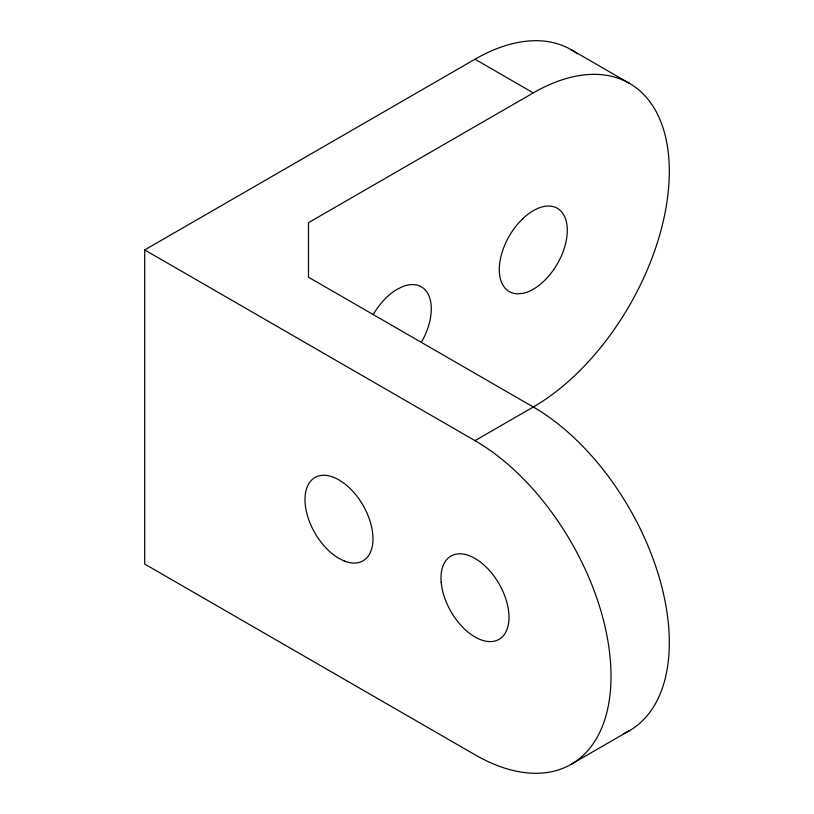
<?xml version="1.0" encoding="UTF-8"?>
<svg xmlns="http://www.w3.org/2000/svg" width="814" height="814" viewBox="0 0 814 814"><rect width="100%" height="100%" fill="white"/><g stroke="black" fill="none" stroke-linecap="round" stroke-linejoin="round"><path stroke-width="1.22" d="M144.689 249.939L475.01 440.649A192.358 111.06 60 0 1 611.019 676.241A192.358 111.06 60 0 1 475.01 754.771L144.689 564.061L144.689 249.939L475.01 59.229A192.358 111.06 -60 0 1 577.441 53.816M475.01 440.649L533.302 407A192.358 111.06 -60 0 0 669.312 171.418A192.358 111.06 -60 0 0 533.302 92.888L308.486 222.68L308.486 277.208L533.302 407A192.358 111.06 60 0 1 660.368 581.41A192.358 111.06 60 0 1 623.931 733.495M571.184 764.295L629.476 730.636M571.184 49.705L629.476 83.364M475.01 59.229L533.302 92.888M421.326 342.358A48.087 27.768 -60 0 0 429.629 297.67A48.087 27.768 -60 0 0 402.604 286.62L397.283 289.204A48.087 27.768 -60 0 0 373.239 314.591M522.792 218.671L517.867 223.87A48.087 27.768 -60 0 0 499.297 269.576A48.087 27.768 -60 0 0 517.867 293.844L522.792 293.355A48.087 27.768 -60 0 0 567.307 230.311A48.087 27.768 -60 0 0 522.792 218.671M344.312 561.039L338.99 558.445A48.087 27.768 60 0 1 304.985 499.552A48.087 27.768 60 0 1 338.99 479.914L344.312 483.475A48.087 27.768 60 0 1 372.995 538.817A48.087 27.768 60 0 1 344.312 561.039M441.188 582.295A48.087 27.768 60 0 0 494.993 641.015A48.087 27.768 60 0 0 488.838 569.82A48.087 27.768 60 0 0 441.188 582.295"/></g></svg>
